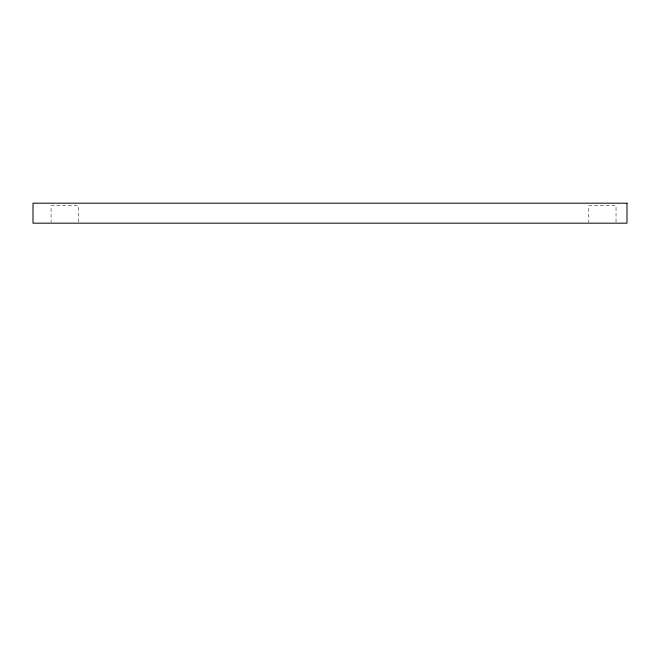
<?xml version="1.0" encoding="UTF-8"?>
<svg xmlns="http://www.w3.org/2000/svg" width="660" height="660" viewBox="0 0 660 660"><rect width="100%" height="100%" fill="white"/><g stroke="black" fill="none" stroke-linecap="round" stroke-linejoin="round"><path stroke-width="0.49" stroke-dasharray="3.3 2.47" d="M616.036 222.082L616.036 205.73L588.786 205.73L588.786 222.082M78.325 222.082L78.325 205.73L51.076 205.73L51.076 222.082"/><path stroke-width="0.99" d="M627 203.189L33 203.189L33 223.171L627 223.171L627 203.189"/></g></svg>
